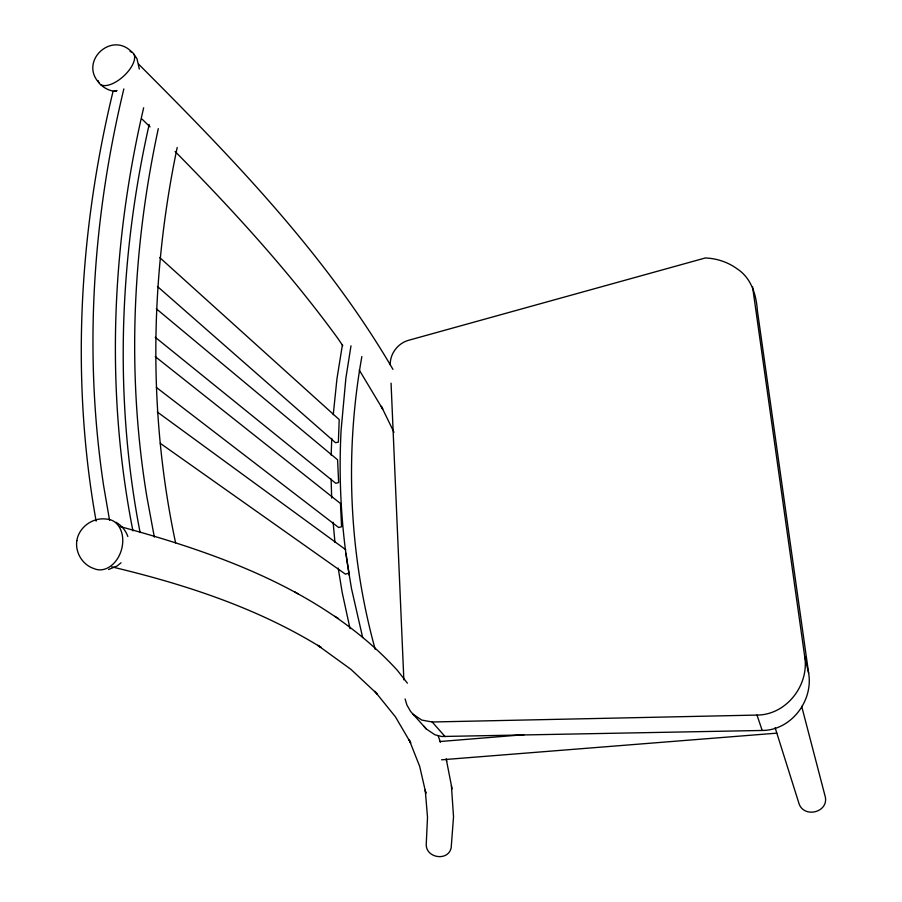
<?xml version="1.0" encoding="UTF-8"?>
<svg xmlns="http://www.w3.org/2000/svg" width="902" height="902" viewBox="0 0 902 902"><rect width="100%" height="100%" fill="white"/><g stroke="black" fill="none" stroke-linecap="round" stroke-linejoin="round"><path stroke-width="1.35" d="M390.273 364.893C389.822 353.776 397.94 343.222 408.595 340.291L705.33 257.972C716.673 258.389 727.891 262.076 737.069 268.785C751.186 277.951 756.226 294.368 757.364 310.446L808.643 673.117C813.424 700.955 791.054 730.451 762.19 730.462L441.63 736.494L434.899 734.758L426.251 728.929L410.545 711.385L406.892 704.992L405.111 698.96M331.158 455.138L331.756 438.361M333.255 414.695L336.953 378.784L342.433 344.711M361.86 356.549C344.508 453.514 349.018 554.313 375.176 649.282M350.991 345.816L345.883 378.141L341.114 430.006A925.599 784.627 -9 0 0 347.101 562.093L351.521 588.69L362.672 637.556M177.187 147.488C150.082 277.342 147.939 412.879 175.597 542.846M149.168 124.476C119.098 258.028 113.945 397.872 140.103 532.53M143.655 107.789C111.329 246.066 105.342 391.231 132.932 530.85M121.037 562.792L117.012 566.039L108.556 569.489M348.352 573.255L345.455 574.179L160.263 443.333M117.068 90.527L113.021 91.485C79.105 231.645 70.615 378.863 96.131 521.153M412.913 714.125L421.741 720.078L432.205 721.995L756.992 715.072C786.521 715.004 809.545 684.9 804.674 656.363L752.55 286.689M439.804 741.545L524.006 734.69M441.552 759.811L776.78 733.157M116.324 91.429C110.518 91.226 104.88 88.667 100.708 84.653M111.825 566.873C184.718 584.259 257.104 607.756 321.146 647.467L317.752 645.336L350.889 669.318L377.397 694.157L374.826 691.293L395.459 716.876L410.748 743L409.147 739.73L419.678 766.362L425.868 793.298L425.451 791.065M119.943 526.531C220.516 553.941 325.115 591.475 397.297 670.265L407.388 683.164M334.879 616.314L338.284 618.4M294.424 591.656L297.897 593.787M115.963 522.258C121.443 525.347 125.806 530.523 127.836 536.487M157.275 411.988L345.714 549.69M156.339 387.398L338.69 527.523L341.565 526.757L340.471 503.496L155.234 356.594M155.223 337.247L335.803 483.325L338.645 482.547L337.585 459.794L156.283 308.755M131.963 52.215C112.006 30.792 79.184 60.896 98.848 82.612M157.433 286.475L335.544 442.713L338.363 442.138L339.208 419.577L159.699 257.544M141.997 119.064L150.059 126.911M138.705 64.256C232.175 157.895 325.859 254.409 392.956 369.358M175.123 151.502C233.246 210.448 289.294 271.727 338.081 338.724L342.783 345.68M432.205 721.995L445.137 736.663M423.929 726.234L426.251 728.929M359.255 370.034L382.73 409.147L381.309 406.272L393.982 432.295M133.891 54.176L136.98 58.754L139.314 69.048M438.09 735.649L440.413 742.199M756.992 715.072L762.19 730.462M775.134 727.722L799.161 804.077C804.404 818.17 827.991 812.488 825.42 797.391L801.664 706.3M350.032 628.671L342.174 592.4L338.205 568.102M804.674 656.363L808.643 673.117M446.231 759.056L446.682 761.344M451.406 785.642L453.526 816.784L451.18 847.745C448.362 861.478 426.375 858.343 426.218 844.791L427.514 817.235L425.237 789.96M446.253 759.225L452.071 788.968M154.343 537.096L146.891 496.946A1592.504 1173.22 -23.3 0 1 158.301 128.648M109.582 520.409L103.651 485.885A1678.701 1221.24 -23.6 0 1 123.845 88.926M345.996 553.343L349.3 575.341M334.958 542.463L333.131 522.258M391.062 383.181L403.848 679.837M331.688 498.073L331.113 479.03M130.08 51.515A22.697 10.542 -42.3 0 1 123.653 76.14A22.697 10.542 -42.3 0 1 98.284 80.706M76.839 540.602C75.024 552.52 82.544 564.934 94.079 568.61A25.797 19.134 -74.3 0 0 121.669 549.014A25.797 19.134 -74.3 0 0 106.921 519.157C93.267 516.869 79.015 526.881 76.839 540.602"/></g></svg>
